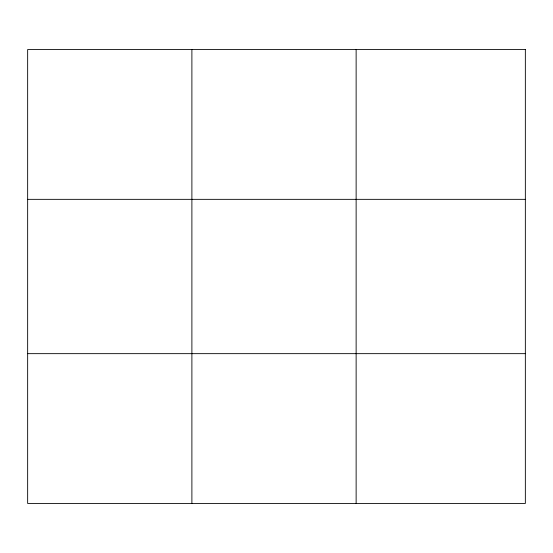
<?xml version="1.0" encoding="UTF-8"?>
<svg xmlns="http://www.w3.org/2000/svg" width="553" height="553" viewBox="0 0 553 553"><rect width="100%" height="100%" fill="white"/><g stroke="black" fill="none" stroke-linecap="round" stroke-linejoin="round"><path stroke-width="0.83" d="M191.891 503.437L191.891 49.563M356.132 503.437L356.132 49.563M27.65 199.343L525.35 199.343M27.65 353.657L525.35 353.657M525.35 49.563L525.35 503.437L27.65 503.437L27.65 49.563L525.35 49.563"/></g></svg>
